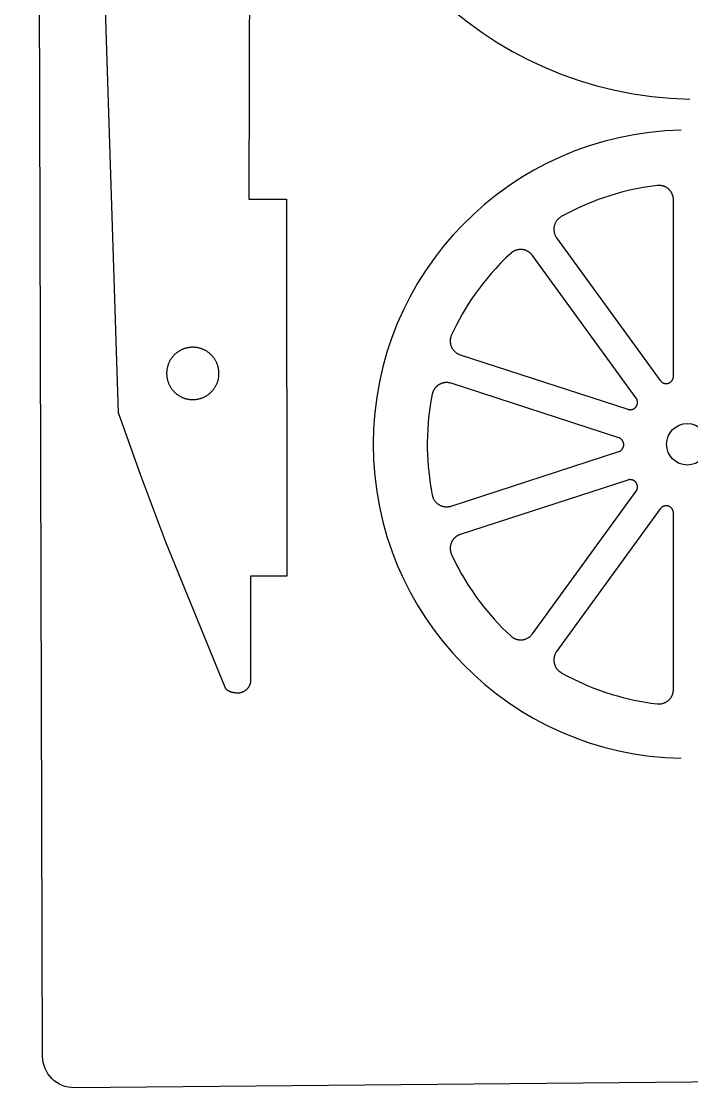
# Model space of a CAD drawing. Extents: x -2485 to -2143, y -68 to 535.
# Drawn here: x -2484.8 to -2431.4, y -68.1 to 16.8 of the extents above; entities that cross this region are included whole.
import ezdxf

# ---------------------------------------------------------------- set-up
doc = ezdxf.new("R2010")
doc.units = 0
doc.layers.add('Contorno', color=5, linetype='Continuous', true_color=0x0000ff)
doc.layers.add('Linha', color=1, linetype='Continuous')

msp = doc.modelspace()

# ---------------------------------------------------------------- linework, layer by layer
at = {"color": 7}
msp.add_lwpolyline([(-2482.276, 531.647), (-2146.815, 534.7, -0.416045), (-2144.293, 532.207), (-2142.598, -62.532, -0.412384), (-2145.075, -65.039), (-2480.536, -68.092, -0.416045), (-2483.059, -65.599), (-2484.753, 529.14, -0.412384)], format="xyb", close=True, dxfattribs=at)
at = {"layer": 'Contorno'}
msp.add_lwpolyline([(-2466.559, 31.253), (-2466.64, 2.632), (-2463.64, 2.631), (-2463.614, -27.369), (-2466.51, -27.368), (-2466.503, -35.647), (-2466.503, -35.668), (-2466.504, -35.689), (-2466.505, -35.711), (-2466.506, -35.732), (-2466.508, -35.754), (-2466.511, -35.775), (-2466.514, -35.797), (-2466.517, -35.819), (-2466.521, -35.841), (-2466.526, -35.863), (-2466.531, -35.885), (-2466.536, -35.907), (-2466.542, -35.929), (-2466.549, -35.951), (-2466.556, -35.973), (-2466.564, -35.995), (-2466.572, -36.017), (-2466.581, -36.039), (-2466.59, -36.061), (-2466.6, -36.082), (-2466.61, -36.104), (-2466.621, -36.125), (-2466.633, -36.146), (-2466.644, -36.167), (-2466.657, -36.188), (-2466.67, -36.208), (-2466.683, -36.228), (-2466.697, -36.248), (-2466.711, -36.268), (-2466.726, -36.287), (-2466.741, -36.306), (-2466.757, -36.325), (-2466.773, -36.343), (-2466.79, -36.361), (-2466.807, -36.379), (-2466.824, -36.396), (-2466.842, -36.412), (-2466.86, -36.429), (-2466.878, -36.444), (-2466.897, -36.46), (-2466.916, -36.475), (-2466.935, -36.489), (-2466.955, -36.503), (-2466.974, -36.516), (-2466.994, -36.529), (-2467.015, -36.542), (-2467.035, -36.554), (-2467.056, -36.565), (-2467.076, -36.576), (-2467.097, -36.587), (-2467.118, -36.596), (-2467.139, -36.606), (-2467.16, -36.615), (-2467.181, -36.623), (-2467.203, -36.631), (-2467.224, -36.638), (-2467.245, -36.645), (-2467.266, -36.651), (-2467.287, -36.657), (-2467.308, -36.662), (-2467.329, -36.667), (-2467.35, -36.672), (-2467.371, -36.675), (-2467.392, -36.679), (-2467.434, -36.681), (-2467.476, -36.683), (-2467.52, -36.684), (-2467.564, -36.683), (-2467.608, -36.682), (-2467.653, -36.68), (-2467.698, -36.676), (-2467.742, -36.672), (-2467.787, -36.666), (-2467.832, -36.659), (-2467.876, -36.651), (-2467.92, -36.642), (-2467.963, -36.632), (-2468.005, -36.621), (-2468.046, -36.609), (-2468.086, -36.595), (-2468.125, -36.581), (-2468.162, -36.566), (-2468.181, -36.558), (-2468.198, -36.55), (-2468.215, -36.541), (-2468.232, -36.533), (-2468.249, -36.524), (-2468.265, -36.515), (-2468.28, -36.506), (-2468.295, -36.497), (-2468.31, -36.487), (-2468.324, -36.478), (-2468.338, -36.468), (-2468.351, -36.459), (-2468.363, -36.449), (-2468.375, -36.439), (-2468.387, -36.429), (-2468.398, -36.418), (-2468.409, -36.408), (-2468.419, -36.398), (-2468.428, -36.387), (-2468.437, -36.377), (-2468.446, -36.367), (-2468.454, -36.356), (-2468.462, -36.346), (-2468.469, -36.335), (-2468.475, -36.325), (-2468.481, -36.314), (-2468.487, -36.304), (-2468.492, -36.293), (-2473.248, -24.682), (-2475.252, -19.367), (-2477.008, -14.38), (-2481.931, 138.045, -0.088752)], format="xyb", dxfattribs=at)
msp.add_lwpolyline([(-2471.035, -9.161), (-2471.082, -9.16), (-2471.128, -9.16), (-2471.175, -9.161), (-2471.223, -9.163), (-2471.271, -9.166), (-2471.319, -9.171), (-2471.367, -9.176), (-2471.415, -9.183), (-2471.464, -9.191), (-2471.513, -9.2), (-2471.562, -9.21), (-2471.611, -9.222), (-2471.66, -9.235), (-2471.709, -9.249), (-2471.758, -9.264), (-2471.807, -9.281), (-2471.855, -9.299), (-2471.903, -9.318), (-2471.952, -9.339), (-2471.999, -9.361), (-2472.047, -9.384), (-2472.094, -9.409), (-2472.14, -9.434), (-2472.186, -9.462), (-2472.231, -9.49), (-2472.276, -9.519), (-2472.32, -9.55), (-2472.363, -9.582), (-2472.406, -9.615), (-2472.447, -9.649), (-2472.488, -9.684), (-2472.528, -9.721), (-2472.567, -9.758), (-2472.605, -9.796), (-2472.642, -9.835), (-2472.677, -9.876), (-2472.712, -9.917), (-2472.746, -9.958), (-2472.778, -10.001), (-2472.809, -10.044), (-2472.84, -10.088), (-2472.868, -10.133), (-2472.896, -10.178), (-2472.922, -10.223), (-2472.948, -10.27), (-2472.971, -10.316), (-2472.994, -10.363), (-2473.015, -10.41), (-2473.035, -10.458), (-2473.054, -10.506), (-2473.071, -10.554), (-2473.088, -10.602), (-2473.103, -10.65), (-2473.116, -10.698), (-2473.129, -10.746), (-2473.14, -10.794), (-2473.15, -10.842), (-2473.159, -10.89), (-2473.166, -10.937), (-2473.173, -10.985), (-2473.178, -11.032), (-2473.182, -11.079), (-2473.185, -11.125), (-2473.187, -11.171), (-2473.188, -11.218), (-2473.188, -11.264), (-2473.187, -11.311), (-2473.185, -11.359), (-2473.182, -11.407), (-2473.178, -11.455), (-2473.172, -11.503), (-2473.166, -11.551), (-2473.158, -11.6), (-2473.148, -11.649), (-2473.138, -11.698), (-2473.127, -11.747), (-2473.114, -11.796), (-2473.099, -11.845), (-2473.084, -11.894), (-2473.067, -11.943), (-2473.049, -11.991), (-2473.03, -12.039), (-2473.009, -12.088), (-2472.987, -12.135), (-2472.964, -12.183), (-2472.94, -12.23), (-2472.914, -12.276), (-2472.887, -12.322), (-2472.859, -12.367), (-2472.829, -12.412), (-2472.798, -12.456), (-2472.766, -12.499), (-2472.733, -12.542), (-2472.699, -12.583), (-2472.664, -12.624), (-2472.628, -12.664), (-2472.59, -12.703), (-2472.552, -12.741), (-2472.513, -12.778), (-2472.473, -12.813), (-2472.432, -12.848), (-2472.39, -12.882), (-2472.347, -12.914), (-2472.304, -12.945), (-2472.26, -12.976), (-2472.216, -13.004), (-2472.171, -13.032), (-2472.125, -13.058), (-2472.079, -13.084), (-2472.032, -13.107), (-2471.985, -13.13), (-2471.938, -13.151), (-2471.89, -13.171), (-2471.843, -13.19), (-2471.795, -13.207), (-2471.747, -13.224), (-2471.699, -13.239), (-2471.651, -13.252), (-2471.602, -13.265), (-2471.554, -13.276), (-2471.506, -13.286), (-2471.459, -13.295), (-2471.411, -13.302), (-2471.364, -13.309), (-2471.316, -13.314), (-2471.27, -13.318), (-2471.223, -13.321), (-2471.177, -13.323), (-2471.131, -13.324), (-2471.084, -13.324), (-2471.037, -13.323), (-2470.99, -13.321), (-2470.942, -13.318), (-2470.894, -13.314), (-2470.845, -13.308), (-2470.797, -13.301), (-2470.748, -13.294), (-2470.699, -13.284), (-2470.65, -13.274), (-2470.601, -13.262), (-2470.552, -13.25), (-2470.503, -13.235), (-2470.455, -13.22), (-2470.406, -13.203), (-2470.357, -13.185), (-2470.309, -13.166), (-2470.261, -13.145), (-2470.213, -13.123), (-2470.166, -13.1), (-2470.119, -13.076), (-2470.072, -13.05), (-2470.026, -13.023), (-2469.981, -12.995), (-2469.936, -12.965), (-2469.893, -12.934), (-2469.849, -12.902), (-2469.807, -12.869), (-2469.765, -12.835), (-2469.724, -12.8), (-2469.685, -12.764), (-2469.646, -12.726), (-2469.608, -12.688), (-2469.571, -12.649), (-2469.535, -12.609), (-2469.5, -12.568), (-2469.467, -12.526), (-2469.434, -12.483), (-2469.403, -12.44), (-2469.373, -12.396), (-2469.344, -12.352), (-2469.316, -12.307), (-2469.29, -12.261), (-2469.265, -12.215), (-2469.241, -12.168), (-2469.218, -12.121), (-2469.197, -12.074), (-2469.177, -12.026), (-2469.158, -11.979), (-2469.141, -11.931), (-2469.125, -11.883), (-2469.11, -11.835), (-2469.096, -11.787), (-2469.084, -11.738), (-2469.073, -11.69), (-2469.063, -11.642), (-2469.054, -11.595), (-2469.046, -11.547), (-2469.04, -11.5), (-2469.034, -11.452), (-2469.03, -11.406), (-2469.027, -11.359), (-2469.025, -11.313), (-2469.024, -11.267), (-2469.024, -11.22), (-2469.025, -11.173), (-2469.027, -11.126), (-2469.03, -11.078), (-2469.035, -11.03), (-2469.04, -10.981), (-2469.047, -10.933), (-2469.055, -10.884), (-2469.064, -10.835), (-2469.074, -10.786), (-2469.086, -10.737), (-2469.099, -10.688), (-2469.113, -10.639), (-2469.128, -10.591), (-2469.145, -10.542), (-2469.163, -10.493), (-2469.182, -10.445), (-2469.203, -10.397), (-2469.225, -10.349), (-2469.248, -10.302), (-2469.273, -10.255), (-2469.298, -10.208), (-2469.326, -10.162), (-2469.354, -10.117), (-2469.383, -10.072), (-2469.414, -10.029), (-2469.446, -9.985), (-2469.479, -9.943), (-2469.513, -9.901), (-2469.548, -9.86), (-2469.585, -9.821), (-2469.622, -9.782), (-2469.66, -9.744), (-2469.699, -9.707), (-2469.74, -9.671), (-2469.781, -9.636), (-2469.822, -9.603), (-2469.865, -9.57), (-2469.908, -9.539), (-2469.952, -9.509), (-2469.997, -9.48), (-2470.042, -9.452), (-2470.088, -9.426), (-2470.134, -9.401), (-2470.18, -9.377), (-2470.227, -9.354), (-2470.274, -9.333), (-2470.322, -9.313), (-2470.37, -9.294), (-2470.418, -9.277), (-2470.466, -9.261), (-2470.514, -9.246), (-2470.562, -9.232), (-2470.61, -9.22), (-2470.658, -9.209), (-2470.706, -9.199), (-2470.754, -9.19), (-2470.801, -9.182), (-2470.849, -9.176), (-2470.896, -9.17), (-2470.943, -9.166), (-2470.989, -9.163)], close=True, dxfattribs=at)
msp.add_circle((-2431.745, -16.881), 1.65, dxfattribs=at)
for centre, radius, start, end in [((-2431.052, 40.594), 30, 90.95497, 269.04503), ((-2431.745, -16.881), 25, 91.14599, 268.85401)]:
    msp.add_arc(centre, radius, start, end, dxfattribs=at)
at = {"layer": 'Linha'}
for points in [[(-2434.028, 3.726), (-2434.058, 3.725), (-2434.088, 3.724), (-2434.118, 3.721), (-2434.148, 3.718), (-2434.71, 3.644), (-2435.266, 3.555), (-2435.814, 3.451), (-2436.355, 3.334), (-2436.886, 3.204), (-2437.409, 3.061), (-2437.923, 2.906), (-2438.428, 2.74), (-2438.847, 2.59), (-2439.267, 2.43), (-2439.687, 2.259), (-2440.107, 2.077), (-2440.525, 1.885), (-2440.943, 1.681), (-2441.359, 1.466), (-2441.773, 1.241), (-2441.807, 1.22), (-2441.841, 1.199), (-2441.875, 1.176), (-2441.907, 1.153), (-2441.938, 1.128), (-2441.969, 1.102), (-2441.999, 1.075), (-2442.028, 1.047), (-2442.055, 1.019), (-2442.082, 0.989), (-2442.108, 0.958), (-2442.133, 0.926), (-2442.156, 0.894), (-2442.179, 0.861), (-2442.2, 0.827), (-2442.22, 0.792), (-2442.239, 0.757), (-2442.257, 0.721), (-2442.273, 0.684), (-2442.288, 0.647), (-2442.302, 0.61), (-2442.315, 0.572), (-2442.326, 0.533), (-2442.336, 0.494), (-2442.345, 0.455), (-2442.352, 0.416), (-2442.358, 0.376), (-2442.362, 0.336), (-2442.365, 0.296), (-2442.367, 0.256), (-2442.367, 0.216), (-2442.366, 0.176), (-2442.364, 0.136), (-2442.36, 0.096), (-2442.355, 0.057), (-2442.348, 0.017), (-2442.341, -0.022), (-2442.331, -0.061), (-2442.321, -0.1), (-2442.309, -0.138), (-2442.296, -0.176), (-2442.281, -0.213), (-2442.266, -0.25), (-2442.248, -0.287), (-2442.23, -0.322), (-2442.211, -0.357), (-2442.19, -0.392), (-2442.168, -0.425), (-2442.145, -0.458), (-2433.9, -11.806), (-2433.888, -11.822), (-2433.876, -11.838), (-2433.863, -11.853), (-2433.849, -11.868), (-2433.835, -11.882), (-2433.82, -11.895), (-2433.805, -11.909), (-2433.79, -11.921), (-2433.774, -11.933), (-2433.757, -11.945), (-2433.741, -11.956), (-2433.723, -11.966), (-2433.706, -11.976), (-2433.688, -11.985), (-2433.67, -11.994), (-2433.652, -12.002), (-2433.633, -12.009), (-2433.614, -12.016), (-2433.595, -12.022), (-2433.576, -12.027), (-2433.556, -12.032), (-2433.537, -12.036), (-2433.517, -12.039), (-2433.497, -12.042), (-2433.477, -12.044), (-2433.457, -12.045), (-2433.437, -12.046), (-2433.417, -12.046), (-2433.397, -12.045), (-2433.377, -12.044), (-2433.357, -12.041), (-2433.337, -12.039), (-2433.318, -12.035), (-2433.298, -12.031), (-2433.279, -12.026), (-2433.26, -12.02), (-2433.24, -12.014), (-2433.222, -12.007), (-2433.203, -12), (-2433.185, -11.992), (-2433.167, -11.983), (-2433.149, -11.974), (-2433.132, -11.964), (-2433.115, -11.953), (-2433.098, -11.942), (-2433.082, -11.93), (-2433.066, -11.918), (-2433.051, -11.905), (-2433.036, -11.892), (-2433.021, -11.878), (-2433.007, -11.864), (-2432.994, -11.849), (-2432.981, -11.834), (-2432.968, -11.818), (-2432.956, -11.802), (-2432.945, -11.786), (-2432.934, -11.769), (-2432.924, -11.752), (-2432.914, -11.734), (-2432.905, -11.716), (-2432.897, -11.698), (-2432.889, -11.679), (-2432.882, -11.661), (-2432.876, -11.642), (-2432.87, -11.623), (-2432.865, -11.603), (-2432.86, -11.584), (-2432.857, -11.564), (-2432.854, -11.544), (-2432.851, -11.524), (-2432.849, -11.504), (-2432.848, -11.484), (-2432.848, -11.464), (-2432.848, 2.563), (-2432.848, 2.593), (-2432.85, 2.623), (-2432.852, 2.653), (-2432.854, 2.683), (-2432.858, 2.713), (-2432.862, 2.743), (-2432.867, 2.774), (-2432.873, 2.804), (-2432.88, 2.834), (-2432.888, 2.864), (-2432.896, 2.894), (-2432.905, 2.923), (-2432.915, 2.953), (-2432.926, 2.982), (-2432.938, 3.011), (-2432.95, 3.039), (-2432.963, 3.068), (-2432.977, 3.095), (-2432.992, 3.123), (-2433.007, 3.15), (-2433.023, 3.177), (-2433.04, 3.203), (-2433.057, 3.228), (-2433.075, 3.253), (-2433.094, 3.278), (-2433.113, 3.302), (-2433.133, 3.325), (-2433.153, 3.348), (-2433.174, 3.37), (-2433.195, 3.391), (-2433.216, 3.412), (-2433.238, 3.432), (-2433.261, 3.452), (-2433.284, 3.471), (-2433.308, 3.489), (-2433.332, 3.507), (-2433.357, 3.525), (-2433.383, 3.542), (-2433.409, 3.558), (-2433.435, 3.573), (-2433.462, 3.588), (-2433.49, 3.603), (-2433.518, 3.616), (-2433.546, 3.629), (-2433.575, 3.641), (-2433.604, 3.652), (-2433.633, 3.663), (-2433.662, 3.673), (-2433.692, 3.681), (-2433.722, 3.69), (-2433.753, 3.697), (-2433.783, 3.703), (-2433.814, 3.709), (-2433.844, 3.714), (-2433.875, 3.718), (-2433.905, 3.721), (-2433.936, 3.724), (-2433.967, 3.725), (-2433.997, 3.726), (-2434.028, 3.726)], [(-2436.256, -14.125), (-2436.236, -14.124), (-2436.216, -14.121), (-2436.196, -14.118), (-2436.176, -14.115), (-2436.157, -14.11), (-2436.137, -14.105), (-2436.118, -14.1), (-2436.099, -14.093), (-2436.081, -14.086), (-2436.062, -14.079), (-2436.044, -14.07), (-2436.026, -14.061), (-2436.008, -14.052), (-2435.991, -14.042), (-2435.974, -14.031), (-2435.957, -14.02), (-2435.941, -14.008), (-2435.926, -13.996), (-2435.91, -13.983), (-2435.895, -13.969), (-2435.881, -13.955), (-2435.867, -13.941), (-2435.854, -13.926), (-2435.841, -13.911), (-2435.829, -13.895), (-2435.817, -13.879), (-2435.806, -13.862), (-2435.795, -13.845), (-2435.785, -13.828), (-2435.776, -13.81), (-2435.767, -13.792), (-2435.759, -13.774), (-2435.751, -13.755), (-2435.744, -13.736), (-2435.738, -13.717), (-2435.732, -13.698), (-2435.727, -13.679), (-2435.723, -13.659), (-2435.719, -13.64), (-2435.716, -13.62), (-2435.714, -13.6), (-2435.713, -13.58), (-2435.712, -13.56), (-2435.712, -13.54), (-2435.712, -13.52), (-2435.713, -13.5), (-2435.715, -13.48), (-2435.718, -13.46), (-2435.721, -13.44), (-2435.725, -13.421), (-2435.73, -13.401), (-2435.735, -13.382), (-2435.741, -13.363), (-2435.747, -13.344), (-2435.755, -13.325), (-2435.763, -13.307), (-2435.771, -13.289), (-2435.78, -13.271), (-2435.79, -13.253), (-2435.8, -13.236), (-2435.811, -13.219), (-2435.823, -13.203), (-2444.068, -1.855), (-2444.086, -1.831), (-2444.104, -1.807), (-2444.123, -1.784), (-2444.143, -1.761), (-2444.164, -1.739), (-2444.185, -1.717), (-2444.207, -1.696), (-2444.23, -1.675), (-2444.253, -1.654), (-2444.277, -1.635), (-2444.301, -1.615), (-2444.326, -1.597), (-2444.351, -1.579), (-2444.377, -1.562), (-2444.404, -1.545), (-2444.43, -1.529), (-2444.458, -1.514), (-2444.485, -1.5), (-2444.513, -1.486), (-2444.541, -1.473), (-2444.57, -1.461), (-2444.599, -1.45), (-2444.628, -1.439), (-2444.657, -1.43), (-2444.687, -1.421), (-2444.716, -1.413), (-2444.746, -1.405), (-2444.776, -1.399), (-2444.805, -1.393), (-2444.835, -1.388), (-2444.865, -1.384), (-2444.895, -1.381), (-2444.924, -1.378), (-2444.954, -1.377), (-2444.984, -1.375), (-2445.015, -1.375), (-2445.045, -1.376), (-2445.076, -1.377), (-2445.106, -1.379), (-2445.137, -1.382), (-2445.167, -1.386), (-2445.198, -1.391), (-2445.228, -1.396), (-2445.259, -1.402), (-2445.289, -1.41), (-2445.319, -1.417), (-2445.349, -1.426), (-2445.379, -1.436), (-2445.408, -1.446), (-2445.437, -1.457), (-2445.466, -1.469), (-2445.494, -1.481), (-2445.523, -1.495), (-2445.55, -1.509), (-2445.577, -1.524), (-2445.604, -1.539), (-2445.63, -1.555), (-2445.656, -1.572), (-2445.681, -1.589), (-2445.706, -1.607), (-2445.73, -1.626), (-2445.753, -1.645), (-2445.776, -1.664), (-2445.798, -1.684), (-2446.21, -2.075), (-2446.607, -2.474), (-2446.99, -2.879), (-2447.358, -3.292), (-2447.712, -3.71), (-2448.051, -4.133), (-2448.376, -4.56), (-2448.686, -4.991), (-2448.937, -5.359), (-2449.183, -5.735), (-2449.422, -6.121), (-2449.655, -6.514), (-2449.88, -6.916), (-2450.098, -7.326), (-2450.308, -7.744), (-2450.511, -8.17), (-2450.527, -8.207), (-2450.542, -8.244), (-2450.555, -8.282), (-2450.568, -8.32), (-2450.578, -8.359), (-2450.588, -8.398), (-2450.596, -8.437), (-2450.603, -8.476), (-2450.609, -8.516), (-2450.613, -8.556), (-2450.616, -8.596), (-2450.617, -8.636), (-2450.617, -8.676), (-2450.616, -8.716), (-2450.613, -8.756), (-2450.609, -8.796), (-2450.604, -8.836), (-2450.597, -8.875), (-2450.589, -8.914), (-2450.579, -8.953), (-2450.568, -8.992), (-2450.556, -9.03), (-2450.542, -9.068), (-2450.528, -9.105), (-2450.512, -9.142), (-2450.494, -9.178), (-2450.476, -9.213), (-2450.456, -9.248), (-2450.435, -9.282), (-2450.413, -9.316), (-2450.39, -9.348), (-2450.365, -9.38), (-2450.34, -9.411), (-2450.313, -9.441), (-2450.286, -9.47), (-2450.257, -9.499), (-2450.228, -9.526), (-2450.197, -9.552), (-2450.166, -9.577), (-2450.134, -9.601), (-2450.101, -9.624), (-2450.067, -9.645), (-2450.033, -9.666), (-2449.998, -9.685), (-2449.962, -9.703), (-2449.926, -9.72), (-2449.889, -9.736), (-2449.851, -9.75), (-2449.814, -9.763), (-2436.473, -14.098), (-2436.454, -14.104), (-2436.434, -14.109), (-2436.415, -14.114), (-2436.395, -14.117), (-2436.376, -14.121), (-2436.356, -14.123), (-2436.336, -14.125), (-2436.316, -14.126), (-2436.296, -14.126), (-2436.276, -14.126), (-2436.256, -14.125)], [(-2450.823, -21.853), (-2450.783, -21.849), (-2450.743, -21.844), (-2450.703, -21.838), (-2450.664, -21.83), (-2450.625, -21.821), (-2450.586, -21.811), (-2450.548, -21.799), (-2437.207, -17.464), (-2437.188, -17.458), (-2437.17, -17.451), (-2437.151, -17.443), (-2437.133, -17.434), (-2437.115, -17.425), (-2437.098, -17.416), (-2437.08, -17.405), (-2437.064, -17.395), (-2437.047, -17.383), (-2437.031, -17.371), (-2437.015, -17.359), (-2437, -17.346), (-2436.986, -17.332), (-2436.971, -17.318), (-2436.958, -17.303), (-2436.944, -17.288), (-2436.932, -17.273), (-2436.919, -17.257), (-2436.908, -17.241), (-2436.897, -17.224), (-2436.886, -17.207), (-2436.876, -17.19), (-2436.867, -17.172), (-2436.858, -17.154), (-2436.85, -17.135), (-2436.843, -17.117), (-2436.836, -17.098), (-2436.83, -17.079), (-2436.825, -17.06), (-2436.82, -17.04), (-2436.816, -17.021), (-2436.812, -17.001), (-2436.81, -16.981), (-2436.808, -16.961), (-2436.806, -16.941), (-2436.805, -16.921), (-2436.805, -16.901), (-2436.806, -16.881), (-2436.808, -16.861), (-2436.81, -16.841), (-2436.812, -16.821), (-2436.816, -16.802), (-2436.82, -16.782), (-2436.825, -16.763), (-2436.83, -16.743), (-2436.836, -16.724), (-2436.843, -16.705), (-2436.85, -16.687), (-2436.858, -16.668), (-2436.867, -16.65), (-2436.876, -16.633), (-2436.886, -16.615), (-2436.897, -16.598), (-2436.908, -16.582), (-2436.919, -16.565), (-2436.932, -16.549), (-2436.944, -16.534), (-2436.958, -16.519), (-2436.971, -16.504), (-2436.986, -16.49), (-2437, -16.477), (-2437.015, -16.464), (-2437.031, -16.451), (-2437.047, -16.439), (-2437.064, -16.428), (-2437.08, -16.417), (-2437.098, -16.407), (-2437.115, -16.397), (-2437.133, -16.388), (-2437.151, -16.379), (-2437.17, -16.372), (-2437.188, -16.364), (-2437.207, -16.358), (-2450.548, -12.023), (-2450.576, -12.014), (-2450.605, -12.006), (-2450.635, -11.999), (-2450.664, -11.992), (-2450.694, -11.986), (-2450.724, -11.981), (-2450.754, -11.977), (-2450.785, -11.973), (-2450.816, -11.97), (-2450.846, -11.968), (-2450.877, -11.967), (-2450.908, -11.966), (-2450.939, -11.967), (-2450.971, -11.968), (-2451.002, -11.97), (-2451.033, -11.973), (-2451.064, -11.977), (-2451.094, -11.982), (-2451.125, -11.987), (-2451.155, -11.993), (-2451.186, -12), (-2451.216, -12.008), (-2451.245, -12.017), (-2451.275, -12.026), (-2451.304, -12.036), (-2451.332, -12.047), (-2451.361, -12.058), (-2451.389, -12.071), (-2451.416, -12.083), (-2451.443, -12.097), (-2451.469, -12.111), (-2451.495, -12.126), (-2451.521, -12.141), (-2451.546, -12.158), (-2451.571, -12.174), (-2451.596, -12.192), (-2451.62, -12.21), (-2451.644, -12.229), (-2451.668, -12.249), (-2451.691, -12.27), (-2451.713, -12.291), (-2451.735, -12.312), (-2451.757, -12.335), (-2451.777, -12.358), (-2451.798, -12.381), (-2451.817, -12.405), (-2451.837, -12.43), (-2451.855, -12.455), (-2451.873, -12.481), (-2451.89, -12.507), (-2451.906, -12.533), (-2451.922, -12.56), (-2451.936, -12.587), (-2451.951, -12.615), (-2451.964, -12.643), (-2451.976, -12.671), (-2451.988, -12.699), (-2451.999, -12.728), (-2452.009, -12.757), (-2452.019, -12.786), (-2452.027, -12.815), (-2452.035, -12.844), (-2452.042, -12.873), (-2452.048, -12.902), (-2452.151, -13.461), (-2452.238, -14.017), (-2452.31, -14.57), (-2452.365, -15.12), (-2452.406, -15.666), (-2452.432, -16.207), (-2452.443, -16.744), (-2452.44, -17.275), (-2452.428, -17.721), (-2452.405, -18.169), (-2452.372, -18.622), (-2452.329, -19.077), (-2452.275, -19.534), (-2452.211, -19.994), (-2452.135, -20.456), (-2452.048, -20.92), (-2452.04, -20.959), (-2452.03, -20.998), (-2452.019, -21.036), (-2452.006, -21.074), (-2451.992, -21.112), (-2451.977, -21.149), (-2451.961, -21.186), (-2451.943, -21.222), (-2451.924, -21.257), (-2451.904, -21.292), (-2451.883, -21.326), (-2451.861, -21.359), (-2451.837, -21.392), (-2451.813, -21.423), (-2451.787, -21.454), (-2451.76, -21.484), (-2451.732, -21.513), (-2451.704, -21.541), (-2451.674, -21.568), (-2451.643, -21.593), (-2451.612, -21.618), (-2451.58, -21.642), (-2451.546, -21.665), (-2451.513, -21.686), (-2451.478, -21.706), (-2451.443, -21.725), (-2451.407, -21.743), (-2451.37, -21.76), (-2451.333, -21.775), (-2451.296, -21.789), (-2451.258, -21.802), (-2451.219, -21.813), (-2451.181, -21.823), (-2451.141, -21.832), (-2451.102, -21.839), (-2451.062, -21.845), (-2451.023, -21.85), (-2450.983, -21.853), (-2450.943, -21.855), (-2450.903, -21.856), (-2450.863, -21.855), (-2450.823, -21.853)], [(-2435.811, -20.603), (-2435.8, -20.586), (-2435.79, -20.569), (-2435.78, -20.551), (-2435.771, -20.534), (-2435.763, -20.516), (-2435.755, -20.497), (-2435.747, -20.478), (-2435.741, -20.46), (-2435.735, -20.44), (-2435.73, -20.421), (-2435.725, -20.402), (-2435.721, -20.382), (-2435.718, -20.362), (-2435.715, -20.342), (-2435.713, -20.322), (-2435.712, -20.302), (-2435.712, -20.282), (-2435.712, -20.262), (-2435.713, -20.242), (-2435.714, -20.222), (-2435.716, -20.203), (-2435.719, -20.183), (-2435.723, -20.163), (-2435.727, -20.143), (-2435.732, -20.124), (-2435.738, -20.105), (-2435.744, -20.086), (-2435.751, -20.067), (-2435.759, -20.048), (-2435.767, -20.03), (-2435.776, -20.012), (-2435.785, -19.995), (-2435.795, -19.977), (-2435.806, -19.96), (-2435.817, -19.944), (-2435.829, -19.927), (-2435.841, -19.912), (-2435.854, -19.896), (-2435.867, -19.881), (-2435.881, -19.867), (-2435.895, -19.853), (-2435.91, -19.84), (-2435.926, -19.827), (-2435.941, -19.814), (-2435.957, -19.802), (-2435.974, -19.791), (-2435.991, -19.781), (-2436.008, -19.77), (-2436.026, -19.761), (-2436.044, -19.752), (-2436.062, -19.744), (-2436.08, -19.736), (-2436.099, -19.729), (-2436.118, -19.723), (-2436.137, -19.717), (-2436.157, -19.712), (-2436.176, -19.708), (-2436.196, -19.704), (-2436.216, -19.701), (-2436.236, -19.699), (-2436.256, -19.697), (-2436.276, -19.696), (-2436.296, -19.696), (-2436.316, -19.696), (-2436.336, -19.697), (-2436.356, -19.699), (-2436.376, -19.702), (-2436.395, -19.705), (-2436.415, -19.709), (-2436.434, -19.713), (-2436.454, -19.718), (-2436.473, -19.724), (-2449.814, -24.059), (-2449.842, -24.068), (-2449.87, -24.079), (-2449.898, -24.09), (-2449.926, -24.102), (-2449.954, -24.115), (-2449.981, -24.128), (-2450.008, -24.142), (-2450.035, -24.157), (-2450.061, -24.173), (-2450.088, -24.19), (-2450.113, -24.207), (-2450.139, -24.225), (-2450.164, -24.243), (-2450.188, -24.263), (-2450.212, -24.283), (-2450.235, -24.303), (-2450.258, -24.324), (-2450.28, -24.346), (-2450.302, -24.369), (-2450.323, -24.392), (-2450.343, -24.415), (-2450.363, -24.439), (-2450.382, -24.463), (-2450.4, -24.488), (-2450.418, -24.513), (-2450.434, -24.539), (-2450.451, -24.565), (-2450.466, -24.591), (-2450.481, -24.618), (-2450.494, -24.645), (-2450.507, -24.672), (-2450.52, -24.699), (-2450.531, -24.726), (-2450.542, -24.754), (-2450.553, -24.783), (-2450.562, -24.811), (-2450.571, -24.841), (-2450.579, -24.87), (-2450.587, -24.9), (-2450.593, -24.93), (-2450.599, -24.96), (-2450.604, -24.991), (-2450.608, -25.021), (-2450.612, -25.052), (-2450.614, -25.083), (-2450.616, -25.114), (-2450.617, -25.145), (-2450.617, -25.176), (-2450.617, -25.207), (-2450.615, -25.239), (-2450.613, -25.27), (-2450.609, -25.301), (-2450.605, -25.331), (-2450.601, -25.362), (-2450.595, -25.392), (-2450.589, -25.422), (-2450.581, -25.452), (-2450.573, -25.482), (-2450.565, -25.511), (-2450.555, -25.54), (-2450.545, -25.569), (-2450.534, -25.597), (-2450.523, -25.625), (-2450.511, -25.652), (-2450.266, -26.164), (-2450.01, -26.665), (-2449.742, -27.155), (-2449.464, -27.632), (-2449.176, -28.098), (-2448.878, -28.551), (-2448.572, -28.992), (-2448.258, -29.42), (-2447.986, -29.773), (-2447.703, -30.123), (-2447.411, -30.469), (-2447.109, -30.812), (-2446.796, -31.151), (-2446.473, -31.485), (-2446.141, -31.814), (-2445.798, -32.138), (-2445.768, -32.165), (-2445.737, -32.191), (-2445.706, -32.215), (-2445.673, -32.239), (-2445.64, -32.261), (-2445.606, -32.282), (-2445.571, -32.302), (-2445.536, -32.321), (-2445.5, -32.338), (-2445.463, -32.355), (-2445.426, -32.37), (-2445.388, -32.383), (-2445.35, -32.396), (-2445.312, -32.407), (-2445.273, -32.417), (-2445.234, -32.425), (-2445.194, -32.432), (-2445.154, -32.438), (-2445.115, -32.442), (-2445.075, -32.445), (-2445.035, -32.447), (-2444.995, -32.447), (-2444.954, -32.446), (-2444.914, -32.443), (-2444.875, -32.439), (-2444.835, -32.434), (-2444.795, -32.427), (-2444.756, -32.419), (-2444.717, -32.41), (-2444.678, -32.399), (-2444.64, -32.387), (-2444.602, -32.374), (-2444.565, -32.359), (-2444.528, -32.343), (-2444.492, -32.326), (-2444.457, -32.308), (-2444.422, -32.288), (-2444.387, -32.267), (-2444.354, -32.245), (-2444.321, -32.222), (-2444.289, -32.198), (-2444.258, -32.172), (-2444.228, -32.146), (-2444.199, -32.119), (-2444.17, -32.09), (-2444.143, -32.061), (-2444.117, -32.031), (-2444.092, -32), (-2444.068, -31.967), (-2435.823, -20.619), (-2435.811, -20.603)], [(-2442.343, -33.81), (-2442.349, -33.84), (-2442.354, -33.871), (-2442.358, -33.902), (-2442.362, -33.933), (-2442.364, -33.964), (-2442.366, -33.995), (-2442.367, -34.025), (-2442.367, -34.056), (-2442.367, -34.087), (-2442.365, -34.118), (-2442.363, -34.148), (-2442.36, -34.178), (-2442.356, -34.208), (-2442.352, -34.238), (-2442.346, -34.268), (-2442.34, -34.297), (-2442.334, -34.326), (-2442.326, -34.355), (-2442.318, -34.384), (-2442.309, -34.413), (-2442.299, -34.442), (-2442.288, -34.47), (-2442.276, -34.499), (-2442.264, -34.527), (-2442.251, -34.555), (-2442.237, -34.583), (-2442.223, -34.61), (-2442.207, -34.637), (-2442.191, -34.664), (-2442.174, -34.69), (-2442.157, -34.715), (-2442.139, -34.741), (-2442.12, -34.765), (-2442.1, -34.79), (-2442.08, -34.813), (-2442.059, -34.837), (-2442.038, -34.859), (-2442.016, -34.881), (-2441.994, -34.902), (-2441.971, -34.923), (-2441.947, -34.943), (-2441.923, -34.962), (-2441.899, -34.981), (-2441.875, -34.999), (-2441.85, -35.016), (-2441.824, -35.032), (-2441.799, -35.048), (-2441.773, -35.063), (-2441.274, -35.333), (-2440.772, -35.588), (-2440.268, -35.827), (-2439.762, -36.05), (-2439.255, -36.257), (-2438.748, -36.449), (-2438.241, -36.625), (-2437.735, -36.787), (-2437.308, -36.913), (-2436.874, -37.03), (-2436.434, -37.138), (-2435.987, -37.238), (-2435.535, -37.328), (-2435.078, -37.409), (-2434.615, -37.48), (-2434.148, -37.54), (-2434.108, -37.544), (-2434.068, -37.547), (-2434.028, -37.548), (-2433.988, -37.548), (-2433.948, -37.547), (-2433.908, -37.544), (-2433.868, -37.539), (-2433.828, -37.534), (-2433.789, -37.527), (-2433.749, -37.518), (-2433.711, -37.509), (-2433.672, -37.498), (-2433.634, -37.485), (-2433.596, -37.472), (-2433.559, -37.457), (-2433.522, -37.441), (-2433.486, -37.423), (-2433.451, -37.404), (-2433.416, -37.384), (-2433.382, -37.363), (-2433.349, -37.341), (-2433.316, -37.318), (-2433.284, -37.293), (-2433.254, -37.268), (-2433.224, -37.241), (-2433.195, -37.213), (-2433.167, -37.185), (-2433.139, -37.155), (-2433.113, -37.125), (-2433.089, -37.093), (-2433.065, -37.061), (-2433.042, -37.028), (-2433.02, -36.994), (-2433, -36.96), (-2432.981, -36.925), (-2432.963, -36.889), (-2432.946, -36.852), (-2432.931, -36.815), (-2432.916, -36.778), (-2432.904, -36.74), (-2432.892, -36.702), (-2432.882, -36.663), (-2432.873, -36.624), (-2432.865, -36.584), (-2432.859, -36.545), (-2432.854, -36.505), (-2432.851, -36.465), (-2432.849, -36.425), (-2432.848, -36.385), (-2432.848, -22.358), (-2432.848, -22.338), (-2432.849, -22.318), (-2432.851, -22.298), (-2432.854, -22.278), (-2432.857, -22.258), (-2432.86, -22.239), (-2432.865, -22.219), (-2432.87, -22.2), (-2432.876, -22.181), (-2432.882, -22.162), (-2432.889, -22.143), (-2432.897, -22.124), (-2432.905, -22.106), (-2432.914, -22.088), (-2432.924, -22.071), (-2432.934, -22.053), (-2432.945, -22.037), (-2432.956, -22.02), (-2432.968, -22.004), (-2432.981, -21.988), (-2432.994, -21.973), (-2433.007, -21.958), (-2433.021, -21.944), (-2433.036, -21.93), (-2433.05, -21.917), (-2433.066, -21.904), (-2433.082, -21.892), (-2433.098, -21.88), (-2433.115, -21.869), (-2433.132, -21.858), (-2433.149, -21.848), (-2433.167, -21.839), (-2433.185, -21.83), (-2433.203, -21.822), (-2433.222, -21.815), (-2433.24, -21.808), (-2433.259, -21.802), (-2433.279, -21.796), (-2433.298, -21.791), (-2433.318, -21.787), (-2433.337, -21.784), (-2433.357, -21.781), (-2433.377, -21.779), (-2433.397, -21.777), (-2433.417, -21.776), (-2433.437, -21.776), (-2433.457, -21.777), (-2433.477, -21.778), (-2433.497, -21.78), (-2433.517, -21.783), (-2433.537, -21.786), (-2433.556, -21.79), (-2433.576, -21.795), (-2433.595, -21.8), (-2433.614, -21.806), (-2433.633, -21.813), (-2433.652, -21.82), (-2433.67, -21.828), (-2433.688, -21.837), (-2433.706, -21.846), (-2433.723, -21.856), (-2433.74, -21.866), (-2433.757, -21.877), (-2433.774, -21.889), (-2433.789, -21.901), (-2433.805, -21.914), (-2433.82, -21.927), (-2433.835, -21.94), (-2433.849, -21.955), (-2433.862, -21.969), (-2433.876, -21.984), (-2433.888, -22), (-2433.9, -22.016), (-2442.145, -33.364), (-2442.162, -33.389), (-2442.179, -33.414), (-2442.195, -33.439), (-2442.211, -33.465), (-2442.226, -33.492), (-2442.24, -33.519), (-2442.253, -33.546), (-2442.266, -33.574), (-2442.279, -33.602), (-2442.29, -33.631), (-2442.301, -33.66), (-2442.311, -33.69), (-2442.32, -33.719), (-2442.328, -33.749), (-2442.336, -33.779), (-2442.343, -33.81)]]:
    msp.add_lwpolyline(points, dxfattribs=at)

doc.saveas('drawing.dxf')
